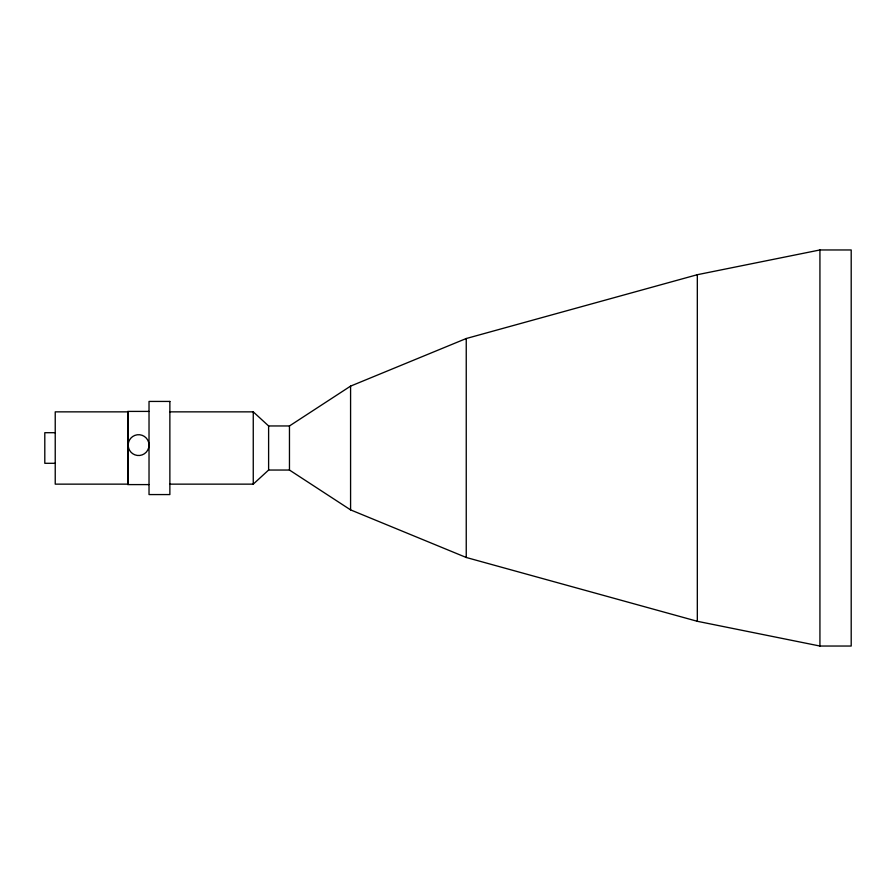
<?xml version="1.0" encoding="UTF-8"?>
<svg xmlns="http://www.w3.org/2000/svg" width="896" height="896" viewBox="0 0 896 896"><rect width="100%" height="100%" fill="white"/><g stroke="black" fill="none" stroke-linecap="round" stroke-linejoin="round"><path stroke-width="1.34" d="M169.87 484.142L253.254 484.142L268.61 470.042L289.464 470.042L350.582 509.88L466.245 557.48L697.323 621.298L819.93 646.038L851.2 646.038L851.2 249.962L819.93 249.962L697.323 274.702L466.245 338.52L350.582 386.12L289.464 425.958L268.61 425.958L253.254 411.858L169.87 411.858M148.792 411.41L127.736 411.41L127.736 484.59L148.792 484.59M55.227 432.701L44.8 432.701L44.8 463.299L55.227 463.299M819.93 249.962L819.93 646.038M697.323 274.702L697.323 621.298M466.245 338.52L466.245 557.48M350.582 386.12L350.582 509.88M289.464 425.958L289.464 470.042M268.61 425.958L268.61 470.042M253.254 411.858L253.254 484.142M149.027 445.099L148.669 447.798A10.427 10.427 0 0 1 132.63 453.645A10.427 10.427 0 0 1 132.63 436.565A10.427 10.427 0 0 1 148.669 442.411L149.027 445.099M169.87 401.43L149.027 401.43L149.027 494.57L169.87 494.57L169.87 401.43M128.184 411.858L55.227 411.858L55.227 484.142L128.184 484.142L128.184 411.858"/></g></svg>
